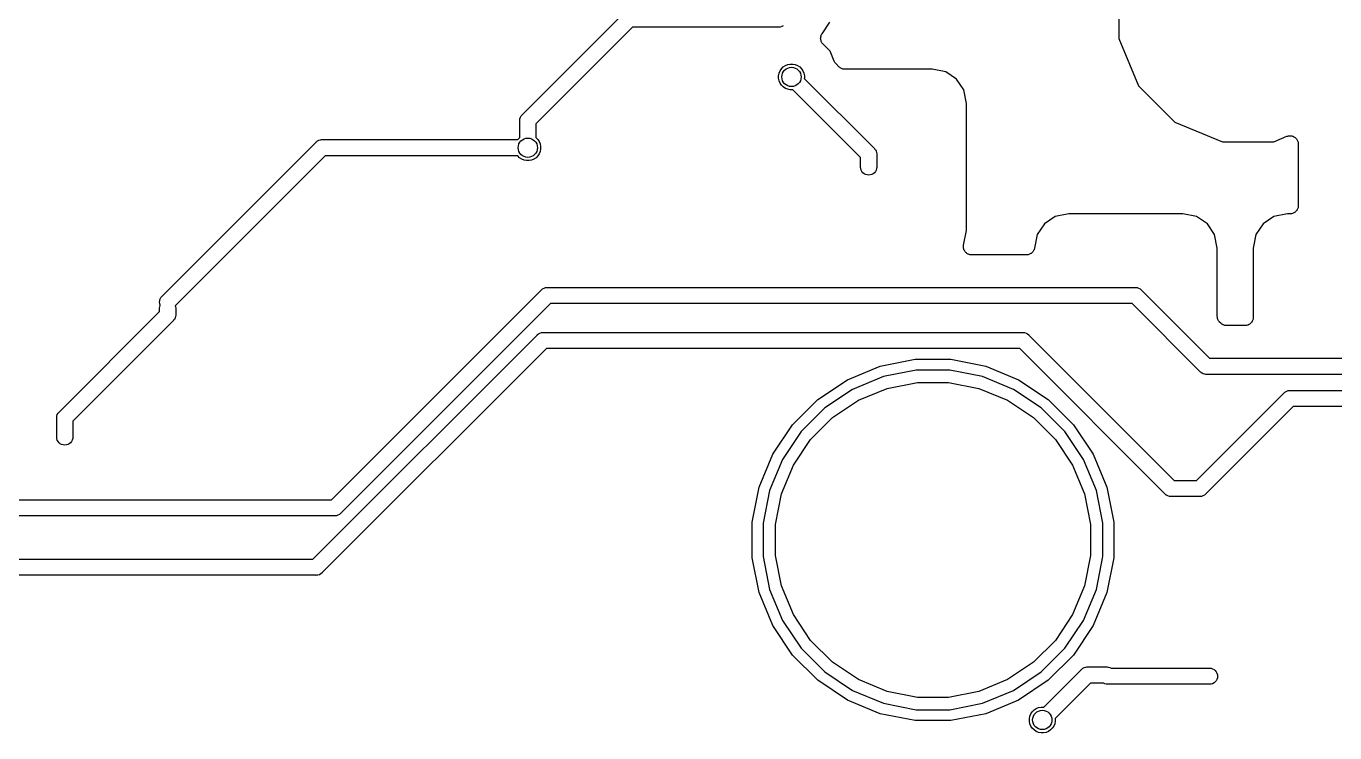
# Model space of a CAD drawing. Extents: x 0.4 to 11.3, y -7.9 to -0.4.
# Drawn here: x 4.547 to 5.348, y -3.961 to -3.528 of the extents above; entities that cross this region are included whole.
import ezdxf

# ---------------------------------------------------------------- set-up
doc = ezdxf.new("R2010")
doc.units = 0
doc.header["$MEASUREMENT"] = 0
doc.layers.add('BLACK', color=7, linetype='CONTINUOUS')

msp = doc.modelspace()

# ---------------------------------------------------------------- linework, layer by layer
at = {"layer": 'BLACK', "linetype": 'CONTINUOUS'}
for p, q in [((5.21622, -3.50396), (5.21622, -3.53541)), ((4.85102, -3.58201), (4.91272, -3.52031)), ((4.91841, -3.52854), (4.85925, -3.5877)), ((5.00763, -3.52854), (4.91841, -3.52854)), ((5.00787, -3.52857), (5.00763, -3.52854)), ((5.00812, -3.52854), (5.00787, -3.52857)), ((5.00884, -3.52847), (5.00812, -3.52854)), ((5.00812, -3.52854), (5.00812, -3.52854)), ((5.00977, -3.52819), (5.00884, -3.52847)), ((5.01062, -3.52773), (5.00977, -3.52819)), ((5.03422, -3.53305), (5.03444, -3.53263)), ((5.03444, -3.53263), (5.03922, -3.52547)), ((5.0336, -3.53536), (5.03365, -3.53489)), ((5.0336, -3.53538), (5.0336, -3.53536)), ((5.0336, -3.5354), (5.0336, -3.53538)), ((5.03364, -3.53586), (5.0336, -3.5354)), ((5.03368, -3.53633), (5.03364, -3.53586)), ((5.03365, -3.53489), (5.03369, -3.53443)), ((5.03369, -3.53635), (5.03368, -3.53633)), ((5.03369, -3.53443), (5.0337, -3.53441)), ((5.03369, -3.53637), (5.03369, -3.53635)), ((5.03382, -3.53682), (5.03369, -3.53637)), ((5.0337, -3.53439), (5.03384, -3.53394)), ((5.0337, -3.53441), (5.0337, -3.53439)), ((5.03395, -3.53727), (5.03382, -3.53682)), ((5.03384, -3.53394), (5.03398, -3.53349)), ((5.03396, -3.53729), (5.03395, -3.53727)), ((5.03397, -3.5373), (5.03396, -3.53729)), ((5.03419, -3.53772), (5.03397, -3.5373)), ((5.03398, -3.53349), (5.03399, -3.53348)), ((5.03399, -3.53346), (5.03422, -3.53305)), ((5.03399, -3.53348), (5.03399, -3.53346)), ((5.0344, -3.53813), (5.03419, -3.53772)), ((5.03441, -3.53815), (5.0344, -3.53813)), ((5.03442, -3.53817), (5.03441, -3.53815)), ((5.03472, -3.53853), (5.03442, -3.53817)), ((5.03501, -3.5389), (5.03472, -3.53853)), ((5.03504, -3.53892), (5.03501, -3.5389)), ((5.03504, -3.53893), (5.03504, -3.53892)), ((5.03506, -3.53895), (5.03504, -3.53893)), ((5.03504, -3.53893), (5.03504, -3.53893)), ((5.03938, -3.54327), (5.03506, -3.53895)), ((5.21622, -3.53541), (5.22826, -3.56447)), ((5.04195, -3.54948), (5.03938, -3.54327)), ((5.00787, -3.55828), (5.00818, -3.55676)), ((5.00818, -3.55676), (5.00877, -3.55533)), ((5.00877, -3.55533), (5.00963, -3.55404)), ((5.00963, -3.55404), (5.01073, -3.55294)), ((5.01073, -3.55294), (5.01202, -3.55208)), ((5.01202, -3.55208), (5.01345, -3.55148)), ((5.01345, -3.55148), (5.01497, -3.55118)), ((5.01497, -3.55118), (5.01652, -3.55118)), ((5.01652, -3.55118), (5.01804, -3.55148)), ((5.01804, -3.55148), (5.01948, -3.55208)), ((5.01948, -3.55208), (5.02077, -3.55294)), ((5.02077, -3.55294), (5.02186, -3.55404)), ((5.02186, -3.55404), (5.02273, -3.55533)), ((5.02273, -3.55533), (5.02332, -3.55676)), ((5.02332, -3.55676), (5.02362, -3.55828)), ((5.04217, -3.54988), (5.04195, -3.54948)), ((5.04238, -3.55029), (5.04217, -3.54988)), ((5.0424, -3.55031), (5.04238, -3.55029)), ((5.04241, -3.55034), (5.0424, -3.55031)), ((5.0427, -3.55069), (5.04241, -3.55034)), ((5.04299, -3.55105), (5.0427, -3.55069)), ((5.04303, -3.55109), (5.04299, -3.55105)), ((5.04303, -3.5511), (5.04303, -3.55109)), ((5.04303, -3.55109), (5.04303, -3.55109)), ((5.04303, -3.55109), (5.04303, -3.55109)), ((5.04479, -3.55285), (5.04303, -3.5511)), ((5.04514, -3.55314), (5.04479, -3.55285)), ((5.0455, -3.55344), (5.04514, -3.55314)), ((5.04552, -3.55345), (5.0455, -3.55344)), ((5.04554, -3.55347), (5.04552, -3.55345)), ((5.04595, -3.55369), (5.04554, -3.55347)), ((5.04635, -3.55391), (5.04595, -3.55369)), ((5.04638, -3.55392), (5.04635, -3.55391)), ((5.0464, -3.55393), (5.04638, -3.55392)), ((5.04684, -3.55406), (5.0464, -3.55393)), ((5.04728, -3.5542), (5.04684, -3.55406)), ((5.04731, -3.55421), (5.04728, -3.5542)), ((5.04733, -3.55421), (5.04731, -3.55421)), ((5.04779, -3.55426), (5.04733, -3.55421)), ((5.04825, -3.55431), (5.04779, -3.55426)), ((5.0483, -3.55431), (5.04825, -3.55431)), ((5.04832, -3.55431), (5.0483, -3.55431)), ((5.0483, -3.55431), (5.0483, -3.55431)), ((5.0483, -3.55431), (5.0483, -3.55431)), ((5.10187, -3.55431), (5.04832, -3.55431)), ((5.11017, -3.55596), (5.10187, -3.55431)), ((5.11678, -3.56038), (5.11017, -3.55596)), ((5.00787, -3.55983), (5.00787, -3.55828)), ((5.00818, -3.56135), (5.00787, -3.55983)), ((5.00877, -3.56278), (5.00818, -3.56135)), ((5.00963, -3.56407), (5.00877, -3.56278)), ((5.01073, -3.56517), (5.00963, -3.56407)), ((5.02362, -3.55983), (5.0236, -3.55995)), ((5.0236, -3.55995), (5.0663, -3.60265)), ((5.02362, -3.55828), (5.02362, -3.55983)), ((5.1212, -3.567), (5.11678, -3.56038)), ((5.22826, -3.56447), (5.25049, -3.5867)), ((5.01202, -3.56603), (5.01073, -3.56517)), ((5.01345, -3.56663), (5.01202, -3.56603)), ((5.01497, -3.56693), (5.01345, -3.56663)), ((5.01652, -3.56693), (5.01497, -3.56693)), ((5.01664, -3.56691), (5.01652, -3.56693)), ((5.05807, -3.60834), (5.01664, -3.56691)), ((5.12285, -3.5753), (5.1212, -3.567)), ((5.12285, -3.65305), (5.12285, -3.5753)), ((4.84939, -3.58566), (4.84941, -3.58542)), ((4.84941, -3.5859), (4.84939, -3.58566)), ((4.84941, -3.58542), (4.84948, -3.58469)), ((4.84941, -3.58542), (4.84941, -3.58542)), ((4.84941, -3.59618), (4.84941, -3.5859)), ((4.84948, -3.58469), (4.84976, -3.58377)), ((4.84976, -3.58377), (4.85022, -3.58291)), ((4.85022, -3.58291), (4.85083, -3.58216)), ((4.85083, -3.58216), (4.85102, -3.58201)), ((4.85925, -3.5877), (4.85925, -3.59618)), ((5.25049, -3.5867), (5.27955, -3.59874)), ((4.84821, -3.59734), (4.84931, -3.59625)), ((4.84931, -3.59625), (4.84941, -3.59618)), ((4.85925, -3.59618), (4.85935, -3.59625)), ((4.85935, -3.59625), (4.86045, -3.59734)), ((5.311, -3.59874), (5.31905, -3.5954)), ((5.31905, -3.5954), (5.31909, -3.59539)), ((5.31909, -3.59539), (5.31912, -3.59538)), ((5.31909, -3.59539), (5.31909, -3.59539)), ((5.31909, -3.59539), (5.31909, -3.59539)), ((5.31912, -3.59538), (5.31958, -3.59524)), ((5.31958, -3.59524), (5.32003, -3.59511)), ((5.32003, -3.59511), (5.32004, -3.59511)), ((5.32004, -3.59511), (5.32006, -3.59511)), ((5.32006, -3.59511), (5.32053, -3.59507)), ((5.32053, -3.59507), (5.321, -3.59502)), ((5.321, -3.59502), (5.32101, -3.59503)), ((5.32101, -3.59503), (5.32103, -3.59502)), ((5.32103, -3.59502), (5.3215, -3.59508)), ((5.3215, -3.59508), (5.32197, -3.59513)), ((5.32197, -3.59513), (5.32198, -3.59513)), ((5.32198, -3.59513), (5.322, -3.59513)), ((5.322, -3.59513), (5.32245, -3.59527)), ((5.32245, -3.59527), (5.3229, -3.59541)), ((5.3229, -3.59541), (5.32292, -3.59542)), ((5.32292, -3.59542), (5.32293, -3.59542)), ((5.32293, -3.59542), (5.32335, -3.59565)), ((5.32335, -3.59565), (5.32376, -3.59588)), ((5.32376, -3.59588), (5.32377, -3.59589)), ((5.32377, -3.59589), (5.32378, -3.59589)), ((5.32378, -3.59589), (5.32415, -3.5962)), ((5.32415, -3.5962), (5.32451, -3.5965)), ((5.32451, -3.5965), (5.32452, -3.59651)), ((5.32452, -3.59651), (5.32453, -3.59652)), ((5.32453, -3.59652), (5.32483, -3.59689)), ((5.32483, -3.59689), (5.32513, -3.59726)), ((4.63021, -3.69354), (4.7247, -3.59905)), ((4.7247, -3.59905), (4.72485, -3.59887)), ((4.72485, -3.59887), (4.72504, -3.59871)), ((4.72504, -3.59871), (4.7256, -3.59825)), ((4.72504, -3.59871), (4.72504, -3.59871)), ((4.7256, -3.59825), (4.72645, -3.59779)), ((4.7256, -3.59825), (4.7256, -3.59825)), ((4.7256, -3.59825), (4.7256, -3.59825)), ((4.72645, -3.59779), (4.72738, -3.59751)), ((4.72738, -3.59751), (4.7281, -3.59744)), ((4.7281, -3.59744), (4.72811, -3.59744)), ((4.72811, -3.59744), (4.72835, -3.59742)), ((4.72835, -3.59742), (4.72859, -3.59744)), ((4.72859, -3.59744), (4.84815, -3.59744)), ((4.84815, -3.59744), (4.84821, -3.59734)), ((4.86045, -3.59734), (4.86131, -3.59863)), ((4.86131, -3.59863), (4.8619, -3.60007)), ((4.8619, -3.60466), (4.86131, -3.60609)), ((4.8619, -3.60007), (4.8622, -3.60159)), ((4.8622, -3.60314), (4.8619, -3.60466)), ((4.8622, -3.60159), (4.8622, -3.60314)), ((5.0663, -3.60265), (5.06649, -3.6028)), ((5.06649, -3.6028), (5.06664, -3.60299)), ((5.06664, -3.60299), (5.06664, -3.60299)), ((5.06664, -3.60299), (5.06701, -3.60343)), ((5.06701, -3.60343), (5.0671, -3.60355)), ((5.0671, -3.60355), (5.06756, -3.60441)), ((5.06756, -3.60441), (5.06784, -3.60533)), ((5.27955, -3.59874), (5.311, -3.59874)), ((5.32513, -3.59726), (5.32514, -3.59727)), ((5.32514, -3.59727), (5.32515, -3.59728)), ((5.32515, -3.59728), (5.32537, -3.5977)), ((5.32537, -3.5977), (5.32559, -3.59812)), ((5.32559, -3.59812), (5.32559, -3.59813)), ((5.32559, -3.59813), (5.3256, -3.59814)), ((5.3256, -3.59814), (5.32574, -3.5986)), ((5.32574, -3.5986), (5.32587, -3.59905)), ((5.32587, -3.59905), (5.32587, -3.59907)), ((5.32587, -3.59907), (5.32588, -3.59908)), ((5.32588, -3.59908), (5.32592, -3.59956)), ((5.32592, -3.59956), (5.32597, -3.60002)), ((5.32597, -3.60002), (5.32597, -3.6379)), ((4.73038, -3.60728), (4.63851, -3.69916)), ((4.84815, -3.60728), (4.73038, -3.60728)), ((4.84821, -3.60738), (4.84815, -3.60728)), ((4.84931, -3.60848), (4.84821, -3.60738)), ((4.8506, -3.60934), (4.84931, -3.60848)), ((4.85203, -3.60993), (4.8506, -3.60934)), ((4.85356, -3.61024), (4.85203, -3.60993)), ((4.85511, -3.61024), (4.85356, -3.61024)), ((4.85663, -3.60993), (4.85511, -3.61024)), ((4.85806, -3.60934), (4.85663, -3.60993)), ((4.85935, -3.60848), (4.85806, -3.60934)), ((4.86045, -3.60738), (4.85935, -3.60848)), ((4.86131, -3.60609), (4.86045, -3.60738)), ((5.05807, -3.61441), (5.05807, -3.60834)), ((5.06784, -3.60533), (5.06791, -3.60606)), ((5.06791, -3.60606), (5.06791, -3.60606)), ((5.06791, -3.60606), (5.06794, -3.6063)), ((5.06794, -3.6063), (5.06791, -3.60654)), ((5.06791, -3.60654), (5.06791, -3.61441)), ((5.05814, -3.61514), (5.05807, -3.61441)), ((5.05842, -3.61607), (5.05814, -3.61514)), ((5.05888, -3.61692), (5.05842, -3.61607)), ((5.0595, -3.61767), (5.05888, -3.61692)), ((5.06024, -3.61828), (5.0595, -3.61767)), ((5.0611, -3.61874), (5.06024, -3.61828)), ((5.06203, -3.61902), (5.0611, -3.61874)), ((5.06299, -3.61912), (5.06203, -3.61902)), ((5.06396, -3.61902), (5.06299, -3.61912)), ((5.06488, -3.61874), (5.06396, -3.61902)), ((5.06574, -3.61828), (5.06488, -3.61874)), ((5.06649, -3.61767), (5.06574, -3.61828)), ((5.0671, -3.61692), (5.06649, -3.61767)), ((5.06756, -3.61607), (5.0671, -3.61692)), ((5.06784, -3.61514), (5.06756, -3.61607)), ((5.06791, -3.61441), (5.06784, -3.61514)), ((5.17724, -3.64455), (5.17062, -3.64897)), ((5.18553, -3.6429), (5.17724, -3.64455)), ((5.25541, -3.6429), (5.18553, -3.6429)), ((5.26371, -3.64455), (5.25541, -3.6429)), ((5.27032, -3.64897), (5.26371, -3.64455)), ((5.31109, -3.64455), (5.30448, -3.64897)), ((5.31939, -3.6429), (5.31109, -3.64455)), ((5.32097, -3.6429), (5.31939, -3.6429)), ((5.32144, -3.64285), (5.32097, -3.6429)), ((5.3219, -3.64281), (5.32144, -3.64285)), ((5.32192, -3.6428), (5.3219, -3.64281)), ((5.32194, -3.6428), (5.32192, -3.6428)), ((5.32239, -3.64266), (5.32194, -3.6428)), ((5.32284, -3.64253), (5.32239, -3.64266)), ((5.32286, -3.64252), (5.32284, -3.64253)), ((5.32287, -3.64252), (5.32286, -3.64252)), ((5.32329, -3.6423), (5.32287, -3.64252)), ((5.3237, -3.64208), (5.32329, -3.6423)), ((5.32372, -3.64207), (5.3237, -3.64208)), ((5.32373, -3.64206), (5.32372, -3.64207)), ((5.3241, -3.64176), (5.32373, -3.64206)), ((5.32447, -3.64147), (5.3241, -3.64176)), ((5.32448, -3.64146), (5.32447, -3.64147)), ((5.32449, -3.64144), (5.32448, -3.64146)), ((5.32479, -3.64108), (5.32449, -3.64144)), ((5.32509, -3.64072), (5.32479, -3.64108)), ((5.3251, -3.64071), (5.32509, -3.64072)), ((5.32511, -3.64069), (5.3251, -3.64071)), ((5.32534, -3.64028), (5.32511, -3.64069)), ((5.32556, -3.63987), (5.32534, -3.64028)), ((5.32557, -3.63985), (5.32556, -3.63987)), ((5.32558, -3.63983), (5.32557, -3.63985)), ((5.32572, -3.63938), (5.32558, -3.63983)), ((5.32586, -3.63894), (5.32572, -3.63938)), ((5.32591, -3.63844), (5.32586, -3.6389)), ((5.32586, -3.6389), (5.32586, -3.63892)), ((5.32586, -3.63892), (5.32586, -3.63894)), ((5.32597, -3.63797), (5.32591, -3.63844)), ((5.32597, -3.6379), (5.32597, -3.63793)), ((5.32597, -3.63793), (5.32597, -3.63793)), ((5.32597, -3.63793), (5.32597, -3.63793)), ((5.32597, -3.63793), (5.32597, -3.63797)), ((5.12107, -3.66202), (5.12285, -3.65305)), ((5.17062, -3.64897), (5.1662, -3.65558)), ((5.27475, -3.65558), (5.27032, -3.64897)), ((5.30448, -3.64897), (5.30006, -3.65558)), ((5.1662, -3.65558), (5.16453, -3.66397)), ((5.2764, -3.66388), (5.27475, -3.65558)), ((5.30006, -3.65558), (5.29841, -3.66388)), ((5.12097, -3.66296), (5.12102, -3.66249)), ((5.12097, -3.66297), (5.12097, -3.66296)), ((5.12097, -3.66299), (5.12097, -3.66297)), ((5.12102, -3.66346), (5.12097, -3.66299)), ((5.12102, -3.66249), (5.12107, -3.66202)), ((5.12106, -3.66393), (5.12102, -3.66346)), ((5.12107, -3.66394), (5.12106, -3.66393)), ((5.12107, -3.66396), (5.12107, -3.66394)), ((5.1212, -3.66441), (5.12107, -3.66396)), ((5.12134, -3.66487), (5.1212, -3.66441)), ((5.12134, -3.66488), (5.12134, -3.66487)), ((5.12135, -3.66489), (5.12134, -3.66488)), ((5.12157, -3.66531), (5.12135, -3.66489)), ((5.12179, -3.66573), (5.12157, -3.66531)), ((5.1218, -3.66574), (5.12179, -3.66573)), ((5.12181, -3.66576), (5.1218, -3.66574)), ((5.1221, -3.66612), (5.12181, -3.66576)), ((5.1224, -3.66649), (5.1221, -3.66612)), ((5.12241, -3.6665), (5.1224, -3.66649)), ((5.12242, -3.66651), (5.12241, -3.6665)), ((5.12279, -3.66682), (5.12242, -3.66651)), ((5.12315, -3.66712), (5.12279, -3.66682)), ((5.12316, -3.66713), (5.12315, -3.66712)), ((5.12317, -3.66713), (5.12316, -3.66713)), ((5.12359, -3.66736), (5.12317, -3.66713)), ((5.124, -3.66759), (5.12359, -3.66736)), ((5.12402, -3.66759), (5.124, -3.66759)), ((5.12403, -3.6676), (5.12402, -3.66759)), ((5.12448, -3.66774), (5.12403, -3.6676)), ((5.12493, -3.66788), (5.12448, -3.66774)), ((5.12495, -3.66788), (5.12493, -3.66788)), ((5.12496, -3.66789), (5.12495, -3.66788)), ((5.12543, -3.66794), (5.12496, -3.66789)), ((5.1259, -3.66799), (5.12543, -3.66794)), ((5.12593, -3.66799), (5.1259, -3.66799)), ((5.12597, -3.66799), (5.12593, -3.66799)), ((5.12593, -3.66799), (5.12593, -3.66799)), ((5.12593, -3.66799), (5.12593, -3.66799)), ((5.15963, -3.66799), (5.12597, -3.66799)), ((5.16009, -3.66795), (5.15963, -3.66799)), ((5.16056, -3.6679), (5.16009, -3.66795)), ((5.16058, -3.6679), (5.16056, -3.6679)), ((5.1606, -3.6679), (5.16058, -3.6679)), ((5.16105, -3.66776), (5.1606, -3.6679)), ((5.1615, -3.66763), (5.16105, -3.66776)), ((5.16151, -3.66762), (5.1615, -3.66763)), ((5.16153, -3.66761), (5.16151, -3.66762)), ((5.16194, -3.6674), (5.16153, -3.66761)), ((5.16236, -3.66718), (5.16194, -3.6674)), ((5.16238, -3.66717), (5.16236, -3.66718)), ((5.16239, -3.66716), (5.16238, -3.66717)), ((5.16276, -3.66686), (5.16239, -3.66716)), ((5.16312, -3.66657), (5.16276, -3.66686)), ((5.16314, -3.66655), (5.16312, -3.66657)), ((5.16315, -3.66654), (5.16314, -3.66655)), ((5.16345, -3.66618), (5.16315, -3.66654)), ((5.16375, -3.66582), (5.16345, -3.66618)), ((5.16376, -3.6658), (5.16375, -3.66582)), ((5.16377, -3.66579), (5.16376, -3.6658)), ((5.16399, -3.66538), (5.16377, -3.66579)), ((5.16422, -3.66497), (5.16399, -3.66538)), ((5.16423, -3.66495), (5.16422, -3.66497)), ((5.16424, -3.66493), (5.16423, -3.66495)), ((5.16438, -3.66448), (5.16424, -3.66493)), ((5.16452, -3.66404), (5.16438, -3.66448)), ((5.16453, -3.664), (5.16452, -3.66404)), ((5.16453, -3.66397), (5.16453, -3.664)), ((5.16453, -3.664), (5.16453, -3.664)), ((5.16453, -3.664), (5.16453, -3.664)), ((5.2764, -3.70562), (5.2764, -3.66388)), ((5.29841, -3.66388), (5.29841, -3.7063)), ((4.73418, -3.81791), (4.86249, -3.6896)), ((4.86249, -3.6896), (4.86265, -3.68942)), ((4.86265, -3.68942), (4.86301, -3.68912)), ((4.86301, -3.68912), (4.86339, -3.6888)), ((4.86339, -3.6888), (4.86425, -3.68834)), ((4.86425, -3.68834), (4.86518, -3.68806)), ((4.86518, -3.68806), (4.8659, -3.68799)), ((4.8659, -3.68799), (4.86614, -3.68797)), ((4.8659, -3.68799), (4.8659, -3.68799)), ((4.86614, -3.68797), (4.86638, -3.68799)), ((4.86638, -3.68799), (5.22614, -3.68799)), ((5.22614, -3.68799), (5.22638, -3.68797)), ((5.22638, -3.68797), (5.22662, -3.68799)), ((5.22662, -3.68799), (5.22662, -3.68799)), ((5.22662, -3.68799), (5.22734, -3.68806)), ((5.22734, -3.68806), (5.22827, -3.68834)), ((5.22827, -3.68834), (5.22913, -3.6888)), ((5.22913, -3.6888), (5.22987, -3.68942)), ((5.22987, -3.68942), (5.23003, -3.6896)), ((5.23003, -3.6896), (5.27172, -3.7313)), ((4.62891, -3.69685), (4.62901, -3.69589)), ((4.62901, -3.69782), (4.62891, -3.69685)), ((4.62894, -3.70055), (4.62901, -3.69982)), ((4.62894, -3.70269), (4.62894, -3.70055)), ((4.62901, -3.69589), (4.62929, -3.69496)), ((4.62929, -3.69874), (4.62901, -3.69782)), ((4.62901, -3.69982), (4.62929, -3.6989)), ((4.62929, -3.69496), (4.62975, -3.6941)), ((4.62933, -3.69882), (4.62929, -3.69874)), ((4.62929, -3.6989), (4.62933, -3.69882)), ((4.62975, -3.6941), (4.63021, -3.69354)), ((4.63851, -3.69916), (4.63871, -3.69982)), ((4.63871, -3.69982), (4.63878, -3.70055)), ((4.63878, -3.70055), (4.63878, -3.70448)), ((4.86818, -3.69783), (4.73987, -3.82614)), ((5.22434, -3.69783), (4.86818, -3.69783)), ((5.26603, -3.73953), (5.22434, -3.69783)), ((4.56756, -3.76407), (4.62894, -3.70269)), ((4.63717, -3.70837), (4.57579, -3.76975)), ((4.63735, -3.70822), (4.63717, -3.70837)), ((4.63753, -3.708), (4.63735, -3.70822)), ((4.63797, -3.70747), (4.63753, -3.708)), ((4.63843, -3.70662), (4.63797, -3.70747)), ((4.63847, -3.70649), (4.63843, -3.70662)), ((4.63871, -3.70569), (4.63847, -3.70649)), ((4.63878, -3.70497), (4.63871, -3.70569)), ((4.63878, -3.70448), (4.6388, -3.70472)), ((4.6388, -3.70472), (4.63878, -3.70497)), ((4.63878, -3.70497), (4.63878, -3.70497)), ((5.27644, -3.70607), (5.2764, -3.70562)), ((5.27648, -3.70654), (5.27644, -3.70607)), ((5.27649, -3.70656), (5.27648, -3.70654)), ((5.27649, -3.70659), (5.27649, -3.70656)), ((5.27662, -3.70703), (5.27649, -3.70659)), ((5.27675, -3.70747), (5.27662, -3.70703)), ((5.27676, -3.7075), (5.27675, -3.70747)), ((5.27677, -3.70752), (5.27676, -3.7075)), ((5.27699, -3.70793), (5.27677, -3.70752)), ((5.2772, -3.70834), (5.27699, -3.70793)), ((5.27722, -3.70836), (5.2772, -3.70834)), ((5.27723, -3.70838), (5.27722, -3.70836)), ((5.27752, -3.70874), (5.27723, -3.70838)), ((5.27781, -3.7091), (5.27752, -3.70874)), ((5.27785, -3.70914), (5.27781, -3.7091)), ((5.27786, -3.70915), (5.27785, -3.70914)), ((5.27785, -3.70914), (5.27785, -3.70914)), ((5.27785, -3.70914), (5.27785, -3.70914)), ((5.27854, -3.70983), (5.27786, -3.70915)), ((5.29753, -3.70912), (5.29723, -3.70948)), ((5.29754, -3.70911), (5.29753, -3.70912)), ((5.29755, -3.7091), (5.29754, -3.70911)), ((5.29778, -3.70868), (5.29755, -3.7091)), ((5.298, -3.70827), (5.29778, -3.70868)), ((5.29801, -3.70825), (5.298, -3.70827)), ((5.29802, -3.70824), (5.29801, -3.70825)), ((5.29816, -3.70779), (5.29802, -3.70824)), ((5.2983, -3.70734), (5.29816, -3.70779)), ((5.29831, -3.7073), (5.2983, -3.70732)), ((5.2983, -3.70732), (5.2983, -3.70734)), ((5.29835, -3.70684), (5.29831, -3.7073)), ((5.29841, -3.70637), (5.29835, -3.70684)), ((5.29841, -3.7063), (5.29841, -3.70633)), ((5.29841, -3.70633), (5.29841, -3.70633)), ((5.29841, -3.70633), (5.29841, -3.70634)), ((5.29841, -3.70634), (5.29841, -3.70637)), ((4.72282, -3.85433), (4.85999, -3.71716)), ((4.85999, -3.71716), (4.86014, -3.71698)), ((4.86014, -3.71698), (4.86033, -3.71682)), ((4.86033, -3.71682), (4.86084, -3.7164)), ((4.86033, -3.71682), (4.86033, -3.71682)), ((4.86084, -3.7164), (4.86089, -3.71636)), ((4.86089, -3.71636), (4.86175, -3.7159)), ((4.86175, -3.7159), (4.86267, -3.71562)), ((4.86267, -3.71562), (4.8634, -3.71555)), ((4.8634, -3.71555), (4.86364, -3.71553)), ((4.8634, -3.71555), (4.8634, -3.71555)), ((4.86364, -3.71553), (4.86388, -3.71555)), ((4.86388, -3.71555), (5.15724, -3.71555)), ((5.15724, -3.71555), (5.15748, -3.71553)), ((5.15748, -3.71553), (5.15772, -3.71555)), ((5.15772, -3.71555), (5.15772, -3.71555)), ((5.15772, -3.71555), (5.15845, -3.71562)), ((5.15845, -3.71562), (5.15937, -3.7159)), ((5.15937, -3.7159), (5.16023, -3.71636)), ((5.16023, -3.71636), (5.16098, -3.71698)), ((5.16098, -3.71698), (5.16113, -3.71716)), ((5.16113, -3.71716), (5.25007, -3.8061)), ((5.2789, -3.71013), (5.27854, -3.70983)), ((5.27925, -3.71042), (5.2789, -3.71013)), ((5.27928, -3.71044), (5.27925, -3.71042)), ((5.2793, -3.71045), (5.27928, -3.71044)), ((5.2797, -3.71067), (5.2793, -3.71045)), ((5.28011, -3.71089), (5.2797, -3.71067)), ((5.28013, -3.7109), (5.28011, -3.71089)), ((5.28016, -3.71092), (5.28013, -3.7109)), ((5.2806, -3.71105), (5.28016, -3.71092)), ((5.28104, -3.71119), (5.2806, -3.71105)), ((5.28107, -3.71119), (5.28104, -3.71119)), ((5.28109, -3.7112), (5.28107, -3.71119)), ((5.28155, -3.71125), (5.28109, -3.7112)), ((5.28201, -3.7113), (5.28155, -3.71125)), ((5.28206, -3.7113), (5.28201, -3.7113)), ((5.28208, -3.7113), (5.28206, -3.7113)), ((5.28206, -3.7113), (5.28206, -3.7113)), ((5.28206, -3.7113), (5.28206, -3.7113)), ((5.29341, -3.7113), (5.28208, -3.7113)), ((5.29388, -3.71125), (5.29341, -3.7113)), ((5.29434, -3.71121), (5.29388, -3.71125)), ((5.29436, -3.71121), (5.29434, -3.71121)), ((5.29438, -3.7112), (5.29436, -3.71121)), ((5.29483, -3.71107), (5.29438, -3.7112)), ((5.29528, -3.71094), (5.29483, -3.71107)), ((5.2953, -3.71093), (5.29528, -3.71094)), ((5.29531, -3.71092), (5.2953, -3.71093)), ((5.29573, -3.7107), (5.29531, -3.71092)), ((5.29615, -3.71048), (5.29573, -3.7107)), ((5.29616, -3.71047), (5.29615, -3.71048)), ((5.29617, -3.71046), (5.29616, -3.71047)), ((5.29654, -3.71017), (5.29617, -3.71046)), ((5.29691, -3.70987), (5.29654, -3.71017)), ((5.29692, -3.70986), (5.29691, -3.70987)), ((5.29693, -3.70985), (5.29692, -3.70986)), ((5.29723, -3.70948), (5.29693, -3.70985)), ((4.86568, -3.72539), (4.72851, -3.86256)), ((5.15544, -3.72539), (4.86568, -3.72539)), ((5.07008, -3.73611), (5.09146, -3.73186)), ((5.09146, -3.73186), (5.11326, -3.73186)), ((5.11326, -3.73186), (5.13464, -3.73611)), ((5.24438, -3.81433), (5.15544, -3.72539)), ((5.27172, -3.7313), (5.78733, -3.7313)), ((5.04994, -3.74445), (5.07008, -3.73611)), ((5.09212, -3.73852), (5.07203, -3.74251)), ((5.11261, -3.73852), (5.09212, -3.73852)), ((5.1327, -3.74251), (5.11261, -3.73852)), ((5.13464, -3.73611), (5.15478, -3.74445)), ((5.26619, -3.73972), (5.26603, -3.73953)), ((5.26638, -3.73987), (5.26619, -3.73972)), ((5.26694, -3.74033), (5.26638, -3.73987)), ((5.26715, -3.74044), (5.26694, -3.74033)), ((5.26779, -3.74079), (5.26715, -3.74044)), ((5.26872, -3.74107), (5.26779, -3.74079)), ((5.26944, -3.74114), (5.26872, -3.74107)), ((5.26969, -3.74117), (5.26944, -3.74114)), ((5.26944, -3.74114), (5.26944, -3.74114)), ((5.26993, -3.74114), (5.26969, -3.74117)), ((5.78913, -3.74114), (5.26993, -3.74114)), ((5.03182, -3.75656), (5.04994, -3.74445)), ((5.07203, -3.74251), (5.0531, -3.75035)), ((5.07423, -3.74977), (5.09286, -3.74606)), ((5.09286, -3.74606), (5.11186, -3.74606)), ((5.11186, -3.74606), (5.1305, -3.74977)), ((5.15163, -3.75035), (5.1327, -3.74251)), ((5.15478, -3.74445), (5.17291, -3.75656)), ((5.0164, -3.77198), (5.03182, -3.75656)), ((5.0531, -3.75035), (5.03606, -3.76173)), ((5.04087, -3.7676), (5.05667, -3.75704)), ((5.05667, -3.75704), (5.07423, -3.74977)), ((5.1305, -3.74977), (5.14805, -3.75704)), ((5.14805, -3.75704), (5.16385, -3.7676)), ((5.16866, -3.76173), (5.15163, -3.75035)), ((5.17291, -3.75656), (5.18832, -3.77198)), ((5.26371, -3.8061), (5.31722, -3.7526)), ((5.31722, -3.7526), (5.31737, -3.75241)), ((5.31737, -3.75241), (5.31775, -3.7521)), ((5.31775, -3.7521), (5.31812, -3.75179)), ((5.31812, -3.75179), (5.31897, -3.75134)), ((5.31897, -3.75134), (5.3199, -3.75106)), ((5.3199, -3.75106), (5.32062, -3.75098)), ((5.32062, -3.75098), (5.32063, -3.75098)), ((5.32063, -3.75098), (5.32087, -3.75096)), ((5.32087, -3.75096), (5.32111, -3.75098)), ((5.32111, -3.75098), (5.94088, -3.75098)), ((4.5663, -3.76582), (4.56675, -3.76497)), ((4.56675, -3.76497), (4.56737, -3.76422)), ((4.56737, -3.76422), (4.56756, -3.76407)), ((5.03606, -3.76173), (5.02158, -3.77622)), ((5.18315, -3.77622), (5.16866, -3.76173)), ((5.3229, -3.76083), (5.2694, -3.81433)), ((5.94267, -3.76083), (5.3229, -3.76083)), ((4.56592, -3.76772), (4.56594, -3.76748)), ((4.56594, -3.76796), (4.56592, -3.76772)), ((4.56594, -3.76748), (4.56602, -3.76675)), ((4.56594, -3.76748), (4.56594, -3.76748)), ((4.56594, -3.77977), (4.56594, -3.76796)), ((4.56602, -3.76675), (4.5663, -3.76582)), ((4.57579, -3.76975), (4.57579, -3.77977)), ((5.00429, -3.7901), (5.0164, -3.77198)), ((5.02744, -3.78103), (5.04087, -3.7676)), ((5.16385, -3.7676), (5.17729, -3.78103)), ((5.18832, -3.77198), (5.20043, -3.7901)), ((4.56602, -3.78049), (4.56594, -3.77977)), ((4.5663, -3.78142), (4.56602, -3.78049)), ((4.57572, -3.78049), (4.57543, -3.78142)), ((4.57579, -3.77977), (4.57572, -3.78049)), ((5.02158, -3.77622), (5.0102, -3.79326)), ((5.01688, -3.79683), (5.02744, -3.78103)), ((5.17729, -3.78103), (5.18784, -3.79683)), ((5.19453, -3.79326), (5.18315, -3.77622)), ((4.56675, -3.78227), (4.5663, -3.78142)), ((4.56737, -3.78302), (4.56675, -3.78227)), ((4.56812, -3.78364), (4.56737, -3.78302)), ((4.56897, -3.7841), (4.56812, -3.78364)), ((4.5699, -3.78438), (4.56897, -3.7841)), ((4.57087, -3.78447), (4.5699, -3.78438)), ((4.57183, -3.78438), (4.57087, -3.78447)), ((4.57276, -3.7841), (4.57183, -3.78438)), ((4.57361, -3.78364), (4.57276, -3.7841)), ((4.57436, -3.78302), (4.57361, -3.78364)), ((4.57498, -3.78227), (4.57436, -3.78302)), ((4.57543, -3.78142), (4.57498, -3.78227)), ((4.99595, -3.81024), (5.00429, -3.7901)), ((5.0102, -3.79326), (5.00236, -3.81218)), ((5.00961, -3.81438), (5.01688, -3.79683)), ((5.18784, -3.79683), (5.19511, -3.81438)), ((5.20237, -3.81218), (5.19453, -3.79326)), ((5.20043, -3.7901), (5.20877, -3.81024)), ((4.9917, -3.83162), (4.99595, -3.81024)), ((5.00236, -3.81218), (4.99836, -3.83228)), ((5.20637, -3.83228), (5.20237, -3.81218)), ((5.20877, -3.81024), (5.21303, -3.83162)), ((5.25007, -3.8061), (5.26371, -3.8061)), ((4.48629, -3.81791), (4.73418, -3.81791)), ((5.00591, -3.83302), (5.00961, -3.81438)), ((5.19511, -3.81438), (5.19882, -3.83302)), ((5.24453, -3.81452), (5.24438, -3.81433)), ((5.24472, -3.81467), (5.24453, -3.81452)), ((5.24515, -3.81502), (5.24472, -3.81467)), ((5.24472, -3.81467), (5.24472, -3.81467)), ((5.24528, -3.81514), (5.24515, -3.81502)), ((5.24614, -3.81559), (5.24528, -3.81514)), ((5.24707, -3.81587), (5.24614, -3.81559)), ((5.24779, -3.81594), (5.24707, -3.81587)), ((5.24803, -3.81597), (5.24779, -3.81594)), ((5.24779, -3.81594), (5.24779, -3.81594)), ((5.24827, -3.81594), (5.24803, -3.81597)), ((5.26551, -3.81594), (5.24827, -3.81594)), ((5.26575, -3.81597), (5.26551, -3.81594)), ((5.26599, -3.81594), (5.26575, -3.81597)), ((5.26671, -3.81587), (5.26599, -3.81594)), ((5.26599, -3.81594), (5.26599, -3.81594)), ((5.26764, -3.81559), (5.26671, -3.81587)), ((5.2685, -3.81514), (5.26764, -3.81559)), ((5.26924, -3.81452), (5.2685, -3.81514)), ((5.2694, -3.81433), (5.26924, -3.81452)), ((4.73598, -3.82776), (4.48449, -3.82776)), ((4.73622, -3.82778), (4.73598, -3.82776)), ((4.73646, -3.82776), (4.73622, -3.82778)), ((4.73719, -3.82768), (4.73646, -3.82776)), ((4.73646, -3.82776), (4.73646, -3.82776)), ((4.73811, -3.8274), (4.73719, -3.82768)), ((4.73897, -3.82695), (4.73811, -3.8274)), ((4.73972, -3.82633), (4.73897, -3.82695)), ((4.73987, -3.82614), (4.73972, -3.82633)), ((4.9917, -3.85342), (4.9917, -3.83162)), ((4.99836, -3.83228), (4.99836, -3.85276)), ((5.00591, -3.85202), (5.00591, -3.83302)), ((5.19882, -3.83302), (5.19882, -3.85202)), ((5.20637, -3.85276), (5.20637, -3.83228)), ((5.21303, -3.83162), (5.21303, -3.85342)), ((4.99836, -3.85276), (5.00236, -3.87286)), ((5.00961, -3.87066), (5.00591, -3.85202)), ((5.19882, -3.85202), (5.19511, -3.87066)), ((5.20237, -3.87286), (5.20637, -3.85276)), ((4.52485, -3.85433), (4.72282, -3.85433)), ((4.99595, -3.8748), (4.9917, -3.85342)), ((5.21303, -3.85342), (5.20877, -3.8748)), ((4.72462, -3.86417), (4.52664, -3.86417)), ((4.72486, -3.8642), (4.72462, -3.86417)), ((4.7251, -3.86417), (4.72486, -3.8642)), ((4.72582, -3.8641), (4.7251, -3.86417)), ((4.7251, -3.86417), (4.7251, -3.86417)), ((4.72675, -3.86382), (4.72582, -3.8641)), ((4.72761, -3.86336), (4.72675, -3.86382)), ((4.72836, -3.86275), (4.72761, -3.86336)), ((4.72851, -3.86256), (4.72836, -3.86275)), ((5.00429, -3.89494), (4.99595, -3.8748)), ((5.00236, -3.87286), (5.0102, -3.89178)), ((5.01688, -3.88821), (5.00961, -3.87066)), ((5.19511, -3.87066), (5.18784, -3.88821)), ((5.19453, -3.89178), (5.20237, -3.87286)), ((5.20877, -3.8748), (5.20043, -3.89494)), ((5.0102, -3.89178), (5.02158, -3.90882)), ((5.02744, -3.90401), (5.01688, -3.88821)), ((5.18784, -3.88821), (5.17729, -3.90401)), ((5.18315, -3.90882), (5.19453, -3.89178)), ((5.0164, -3.91306), (5.00429, -3.89494)), ((5.20043, -3.89494), (5.18832, -3.91306)), ((5.02158, -3.90882), (5.03606, -3.9233)), ((5.04087, -3.91744), (5.02744, -3.90401)), ((5.17729, -3.90401), (5.16385, -3.91744)), ((5.16866, -3.9233), (5.18315, -3.90882)), ((5.03182, -3.92848), (5.0164, -3.91306)), ((5.05667, -3.928), (5.04087, -3.91744)), ((5.16385, -3.91744), (5.14805, -3.928)), ((5.18832, -3.91306), (5.17291, -3.92848)), ((5.03606, -3.9233), (5.0531, -3.93469)), ((5.15163, -3.93469), (5.16866, -3.9233)), ((5.17018, -3.9449), (5.1932, -3.92189)), ((5.1932, -3.92189), (5.19335, -3.9217)), ((5.19335, -3.9217), (5.19354, -3.92155)), ((5.19354, -3.92155), (5.1941, -3.92109)), ((5.19354, -3.92155), (5.19354, -3.92155)), ((5.1941, -3.92109), (5.19496, -3.92063)), ((5.1941, -3.92109), (5.1941, -3.92109)), ((5.1941, -3.92109), (5.1941, -3.92109)), ((5.19496, -3.92063), (5.19589, -3.92035)), ((5.19589, -3.92035), (5.19661, -3.92028)), ((5.19661, -3.92028), (5.19685, -3.92025)), ((5.19661, -3.92028), (5.19661, -3.92028)), ((5.19685, -3.92025), (5.19709, -3.92028)), ((5.19709, -3.92028), (5.20842, -3.92028)), ((5.20842, -3.92028), (5.20866, -3.92025)), ((5.20866, -3.92025), (5.2089, -3.92028)), ((5.2089, -3.92028), (5.2089, -3.92028)), ((5.2089, -3.92028), (5.20963, -3.92035)), ((5.20963, -3.92035), (5.21055, -3.92063)), ((5.21055, -3.92063), (5.21137, -3.92106)), ((5.21137, -3.92106), (5.2719, -3.92106)), ((5.2719, -3.92106), (5.27262, -3.92113)), ((5.27262, -3.92113), (5.27355, -3.92142)), ((5.27355, -3.92142), (5.2744, -3.92187)), ((5.2744, -3.92187), (5.27515, -3.92249)), ((5.27515, -3.92249), (5.27577, -3.92324)), ((5.27577, -3.92324), (5.27622, -3.92409)), ((5.27622, -3.92409), (5.2765, -3.92502)), ((5.2765, -3.92502), (5.2766, -3.92598)), ((5.04994, -3.94059), (5.03182, -3.92848)), ((5.07423, -3.93527), (5.05667, -3.928)), ((5.14805, -3.928), (5.1305, -3.93527)), ((5.17291, -3.92848), (5.15478, -3.94059)), ((5.19889, -3.93012), (5.17714, -3.95186)), ((5.20674, -3.93012), (5.19889, -3.93012)), ((5.20756, -3.93055), (5.20674, -3.93012)), ((5.20848, -3.93083), (5.20756, -3.93055)), ((5.20921, -3.93091), (5.20848, -3.93083)), ((5.20945, -3.93093), (5.20921, -3.93091)), ((5.20921, -3.93091), (5.20921, -3.93091)), ((5.20969, -3.93091), (5.20945, -3.93093)), ((5.2719, -3.93091), (5.20969, -3.93091)), ((5.27262, -3.93083), (5.2719, -3.93091)), ((5.27355, -3.93055), (5.27262, -3.93083)), ((5.2744, -3.9301), (5.27355, -3.93055)), ((5.27515, -3.92948), (5.2744, -3.9301)), ((5.27577, -3.92873), (5.27515, -3.92948)), ((5.27622, -3.92788), (5.27577, -3.92873)), ((5.2765, -3.92695), (5.27622, -3.92788)), ((5.2766, -3.92598), (5.2765, -3.92695)), ((5.07008, -3.94893), (5.04994, -3.94059)), ((5.0531, -3.93469), (5.07203, -3.94253)), ((5.09286, -3.93898), (5.07423, -3.93527)), ((5.11186, -3.93898), (5.09286, -3.93898)), ((5.1305, -3.93527), (5.11186, -3.93898)), ((5.1327, -3.94253), (5.15163, -3.93469)), ((5.15478, -3.94059), (5.13464, -3.94893)), ((5.09146, -3.95318), (5.07008, -3.94893)), ((5.07203, -3.94253), (5.09212, -3.94652)), ((5.09212, -3.94652), (5.11261, -3.94652)), ((5.11261, -3.94652), (5.1327, -3.94253)), ((5.13464, -3.94893), (5.11326, -3.95318)), ((5.16172, -3.95046), (5.16231, -3.94903)), ((5.16231, -3.94903), (5.16318, -3.94774)), ((5.16318, -3.94774), (5.16427, -3.94664)), ((5.16427, -3.94664), (5.16556, -3.94578)), ((5.16556, -3.94578), (5.16699, -3.94518)), ((5.16699, -3.94518), (5.16852, -3.94488)), ((5.16852, -3.94488), (5.17007, -3.94488)), ((5.17007, -3.94488), (5.17018, -3.9449)), ((5.11326, -3.95318), (5.09146, -3.95318)), ((5.16142, -3.95198), (5.16172, -3.95046)), ((5.16142, -3.95353), (5.16142, -3.95198)), ((5.16172, -3.95505), (5.16142, -3.95353)), ((5.16231, -3.95649), (5.16172, -3.95505)), ((5.16318, -3.95778), (5.16231, -3.95649)), ((5.17627, -3.95649), (5.17541, -3.95778)), ((5.17686, -3.95505), (5.17627, -3.95649)), ((5.17717, -3.95353), (5.17686, -3.95505)), ((5.17714, -3.95186), (5.17717, -3.95198)), ((5.17717, -3.95198), (5.17717, -3.95353)), ((5.16427, -3.95887), (5.16318, -3.95778)), ((5.16556, -3.95973), (5.16427, -3.95887)), ((5.16699, -3.96033), (5.16556, -3.95973)), ((5.16852, -3.96063), (5.16699, -3.96033)), ((5.17007, -3.96063), (5.16852, -3.96063)), ((5.17159, -3.96033), (5.17007, -3.96063)), ((5.17302, -3.95973), (5.17159, -3.96033)), ((5.17431, -3.95887), (5.17302, -3.95973)), ((5.17541, -3.95778), (5.17431, -3.95887))]:
    msp.add_line(p, q, dxfattribs=at)
at = {"layer": 'BLACK'}
for centre in [(5.01575, -3.55906), (4.85433, -3.60236), (5.16929, -3.95276)]:
    msp.add_circle(centre, 0.00591, dxfattribs=at)

doc.saveas('drawing.dxf')
